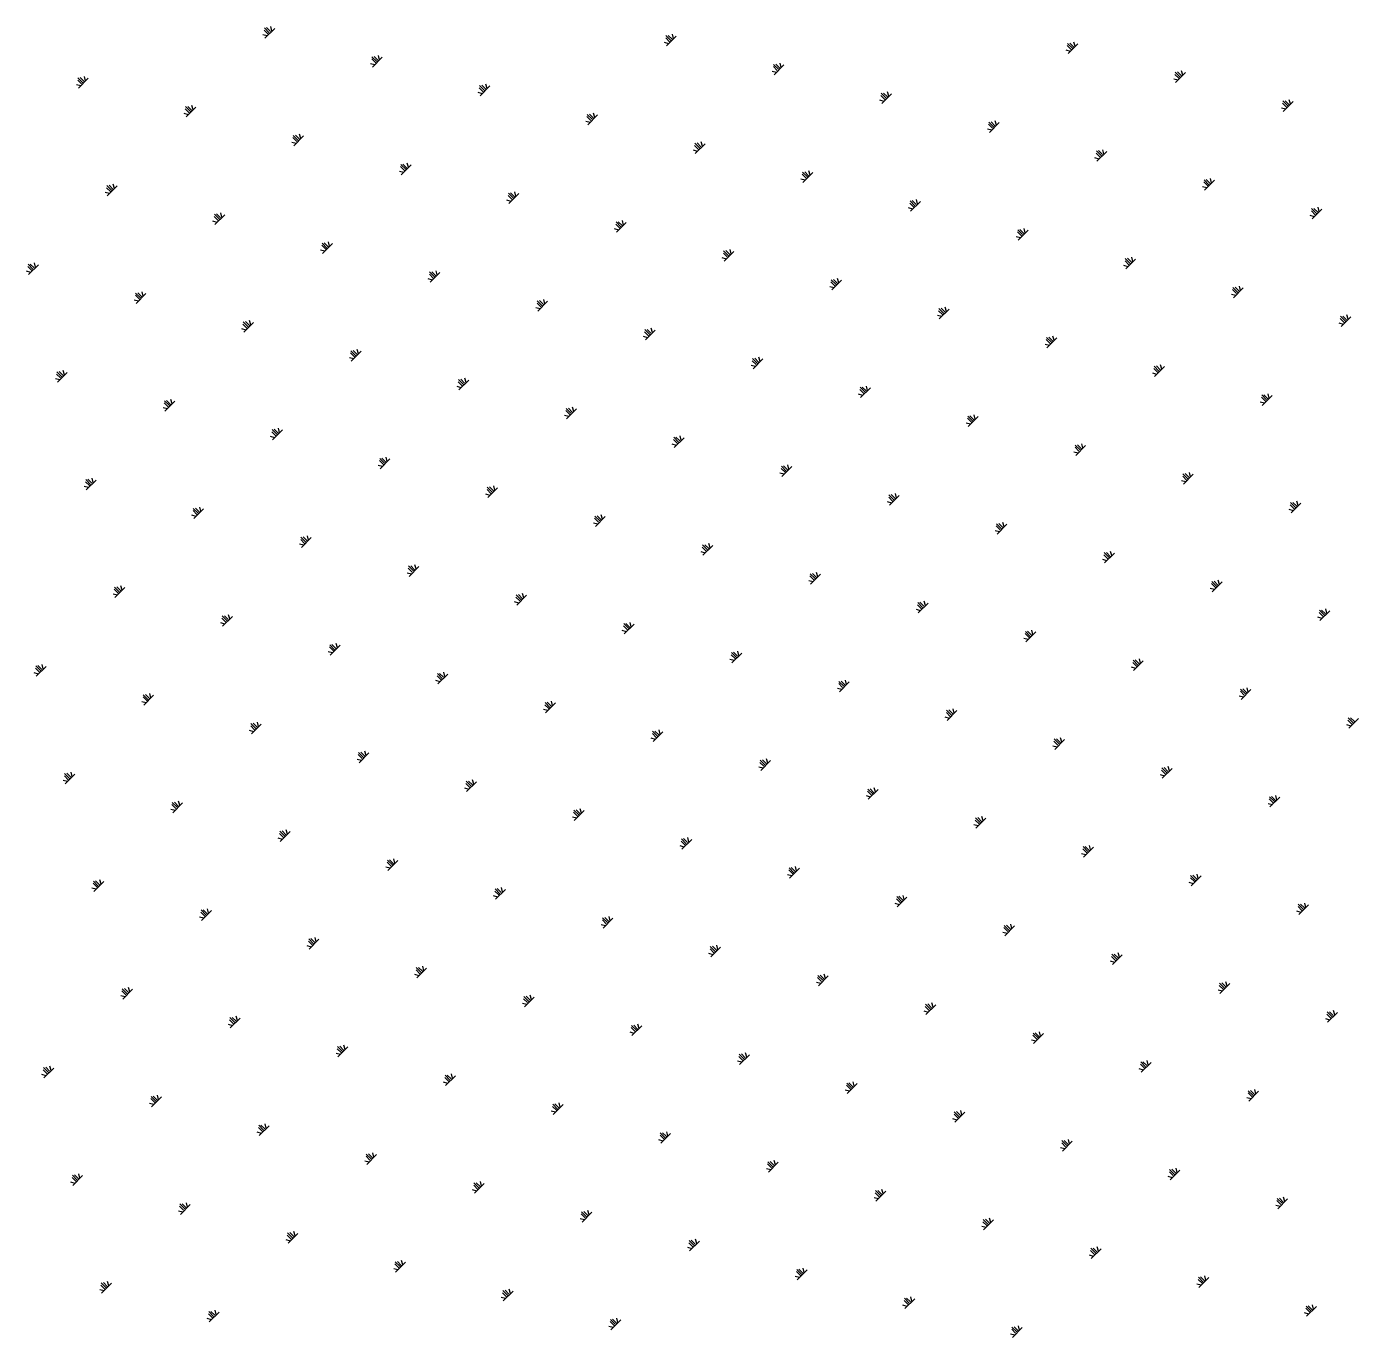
# Model space of a CAD drawing. Header units: millimetres. Extents: x -54.3 to 12.1, y 152.8 to 185.4.
# Drawn here: x -38.76 to -37.246, y 173.047 to 174.541 of the extents above; entities that cross this region are included whole.
import ezdxf

# ---------------------------------------------------------------- set-up
doc = ezdxf.new("R2010")
doc.units = ezdxf.units.MM
doc.header["$LTSCALE"] = 2
doc.layers.add('ALFOMBRA', color=101, linetype='Continuous')

msp = doc.modelspace()

# ---------------------------------------------------------------- linework, layer by layer
at = {"layer": 'ALFOMBRA'}
for p, q in [((-38.4856, 174.53), (-38.4905, 174.5313)), ((-38.4846, 174.5322), (-38.4891, 174.5367)), ((-38.4832, 174.5336), (-38.4888, 174.5393)), ((-38.4883, 174.5275), (-38.477, 174.5387)), ((-38.4818, 174.535), (-38.4863, 174.5395)), ((-38.4802, 174.5358), (-38.4815, 174.5407)), ((-38.0268, 174.5234), (-38.0313, 174.5279)), ((-38.0254, 174.5248), (-38.031, 174.5305)), ((-38.0304, 174.5187), (-38.0192, 174.5299)), ((-38.024, 174.5262), (-38.0285, 174.5307)), ((-38.0224, 174.527), (-38.0237, 174.5319)), ((-38.0278, 174.5211), (-38.0327, 174.5225)), ((-37.5699, 174.5123), (-37.5748, 174.5137)), ((-37.569, 174.5146), (-37.5735, 174.5191)), ((-37.5676, 174.516), (-37.5732, 174.5216)), ((-37.5726, 174.5099), (-37.5614, 174.5211)), ((-37.5662, 174.5174), (-37.5707, 174.5219)), ((-37.5645, 174.5182), (-37.5659, 174.5231)), ((-38.3629, 174.4971), (-38.3678, 174.4984)), ((-38.3619, 174.4994), (-38.3664, 174.5039)), ((-38.3605, 174.5008), (-38.3662, 174.5064)), ((-38.3656, 174.4946), (-38.3544, 174.5058)), ((-38.3591, 174.5022), (-38.3636, 174.5067)), ((-38.3575, 174.503), (-38.3588, 174.5079)), ((-37.9027, 174.492), (-37.9083, 174.4976)), ((-37.9013, 174.4934), (-37.9058, 174.4979)), ((-37.8997, 174.4942), (-37.901, 174.4991)), ((-38.6957, 174.4767), (-38.7013, 174.4823)), ((-38.6943, 174.4781), (-38.6988, 174.4826)), ((-38.6927, 174.4789), (-38.694, 174.4838)), ((-37.9051, 174.4883), (-37.91, 174.4896)), ((-37.9041, 174.4906), (-37.9086, 174.4951)), ((-37.9078, 174.4858), (-37.8965, 174.497)), ((-37.4463, 174.4818), (-37.4508, 174.4862)), ((-37.4449, 174.4832), (-37.4505, 174.4888)), ((-37.45, 174.477), (-37.4387, 174.4882)), ((-37.4435, 174.4846), (-37.448, 174.4891)), ((-37.4419, 174.4853), (-37.4432, 174.4903)), ((-38.698, 174.473), (-38.703, 174.4743)), ((-38.6971, 174.4753), (-38.7016, 174.4798)), ((-38.7007, 174.4705), (-38.6895, 174.4818)), ((-38.2393, 174.4665), (-38.2438, 174.471)), ((-38.2379, 174.4679), (-38.2435, 174.4735)), ((-38.2429, 174.4617), (-38.2317, 174.473)), ((-38.2365, 174.4693), (-38.241, 174.4738)), ((-38.2348, 174.4701), (-38.2362, 174.475)), ((-37.4473, 174.4795), (-37.4522, 174.4808)), ((-38.2402, 174.4642), (-38.2451, 174.4655)), ((-37.7824, 174.4554), (-37.7873, 174.4567)), ((-37.7815, 174.4577), (-37.7859, 174.4622)), ((-37.78, 174.4591), (-37.7857, 174.4647)), ((-37.7851, 174.4529), (-37.7739, 174.4642)), ((-37.7786, 174.4605), (-37.7831, 174.465)), ((-37.777, 174.4613), (-37.7783, 174.4662)), ((-37.3236, 174.4489), (-37.3281, 174.4534)), ((-37.3222, 174.4503), (-37.3278, 174.4559)), ((-37.3273, 174.4441), (-37.3161, 174.4553)), ((-37.3208, 174.4517), (-37.3253, 174.4562)), ((-37.3192, 174.4525), (-37.3205, 174.4574)), ((-38.5754, 174.4402), (-38.5803, 174.4415)), ((-38.5744, 174.4424), (-38.5789, 174.4469)), ((-38.573, 174.4438), (-38.5786, 174.4495)), ((-38.5781, 174.4377), (-38.5668, 174.4489)), ((-38.5716, 174.4452), (-38.5761, 174.4497)), ((-38.57, 174.446), (-38.5713, 174.4509)), ((-38.1166, 174.4336), (-38.1211, 174.4381)), ((-38.1152, 174.435), (-38.1208, 174.4406)), ((-38.1202, 174.4289), (-38.109, 174.4401)), ((-38.1138, 174.4364), (-38.1183, 174.4409)), ((-38.1122, 174.4372), (-38.1135, 174.4421)), ((-37.3246, 174.4466), (-37.3295, 174.4479)), ((-38.1176, 174.4313), (-38.1225, 174.4327)), ((-37.6597, 174.4225), (-37.6646, 174.4239)), ((-37.6588, 174.4248), (-37.6633, 174.4293)), ((-37.6574, 174.4262), (-37.663, 174.4318)), ((-37.6624, 174.4201), (-37.6512, 174.4313)), ((-37.656, 174.4276), (-37.6605, 174.4321)), ((-37.6543, 174.4284), (-37.6557, 174.4333)), ((-38.4527, 174.4073), (-38.4576, 174.4086)), ((-38.4517, 174.4096), (-38.4562, 174.4141)), ((-38.4503, 174.411), (-38.456, 174.4166)), ((-38.4554, 174.4048), (-38.4442, 174.416)), ((-38.4489, 174.4124), (-38.4534, 174.4169)), ((-38.4473, 174.4132), (-38.4486, 174.4181)), ((-37.9925, 174.4022), (-37.9981, 174.4078)), ((-37.9976, 174.396), (-37.9864, 174.4072)), ((-37.9911, 174.4036), (-37.9956, 174.4081)), ((-37.9895, 174.4043), (-37.9908, 174.4093)), ((-37.9949, 174.3985), (-37.9998, 174.3998)), ((-37.9939, 174.4008), (-37.9984, 174.4053)), ((-37.5361, 174.392), (-37.5406, 174.3964)), ((-37.5347, 174.3934), (-37.5403, 174.399)), ((-37.5398, 174.3872), (-37.5285, 174.3984)), ((-37.5333, 174.3948), (-37.5378, 174.3993)), ((-37.5317, 174.3955), (-37.533, 174.4004)), ((-38.3291, 174.3767), (-38.3336, 174.3812)), ((-38.3277, 174.3781), (-38.3333, 174.3837)), ((-38.3327, 174.3719), (-38.3215, 174.3832)), ((-38.3263, 174.3795), (-38.3308, 174.384)), ((-38.3246, 174.3803), (-38.326, 174.3852)), ((-37.8668, 174.3715), (-37.8681, 174.3764)), ((-37.5371, 174.3897), (-37.542, 174.391)), ((-38.6598, 174.3562), (-38.6611, 174.3611)), ((-38.33, 174.3744), (-38.3349, 174.3757)), ((-37.8722, 174.3656), (-37.8771, 174.3669)), ((-37.8713, 174.3679), (-37.8757, 174.3724)), ((-37.8698, 174.3693), (-37.8755, 174.3749)), ((-37.8749, 174.3631), (-37.8637, 174.3744)), ((-37.8684, 174.3707), (-37.8729, 174.3752)), ((-37.4134, 174.3591), (-37.4179, 174.3636)), ((-37.412, 174.3605), (-37.4176, 174.3661)), ((-37.4171, 174.3543), (-37.4059, 174.3655)), ((-37.4106, 174.3619), (-37.4151, 174.3664)), ((-37.409, 174.3627), (-37.4103, 174.3676)), ((-38.6652, 174.3504), (-38.6701, 174.3517)), ((-38.6642, 174.3526), (-38.6687, 174.3571)), ((-38.6628, 174.354), (-38.6684, 174.3597)), ((-38.6679, 174.3479), (-38.6566, 174.3591)), ((-38.6614, 174.3554), (-38.6659, 174.3599)), ((-38.2064, 174.3438), (-38.2109, 174.3483)), ((-38.205, 174.3452), (-38.2106, 174.3508)), ((-38.2101, 174.3391), (-38.1988, 174.3503)), ((-38.2036, 174.3466), (-38.2081, 174.3511)), ((-38.202, 174.3474), (-38.2033, 174.3523)), ((-37.4144, 174.3568), (-37.4193, 174.3581)), ((-38.2074, 174.3415), (-38.2123, 174.3429)), ((-37.7495, 174.3327), (-37.7544, 174.3341)), ((-37.7486, 174.335), (-37.7531, 174.3395)), ((-37.7472, 174.3364), (-37.7528, 174.342)), ((-37.7522, 174.3303), (-37.741, 174.3415)), ((-37.7458, 174.3378), (-37.7503, 174.3423)), ((-37.7442, 174.3386), (-37.7455, 174.3435)), ((-37.2908, 174.3262), (-37.2953, 174.3307)), ((-37.2894, 174.3276), (-37.295, 174.3332)), ((-37.2944, 174.3214), (-37.2832, 174.3327)), ((-37.288, 174.329), (-37.2924, 174.3335)), ((-37.2863, 174.3298), (-37.2876, 174.3347)), ((-38.5425, 174.3175), (-38.5474, 174.3188)), ((-38.5415, 174.3198), (-38.546, 174.3243)), ((-38.5401, 174.3212), (-38.5458, 174.3268)), ((-38.5452, 174.315), (-38.534, 174.3262)), ((-38.5387, 174.3226), (-38.5432, 174.3271)), ((-38.5371, 174.3234), (-38.5384, 174.3283)), ((-38.0837, 174.311), (-38.0882, 174.3155)), ((-38.0823, 174.3124), (-38.0879, 174.318)), ((-38.0874, 174.3062), (-38.0762, 174.3174)), ((-38.0809, 174.3138), (-38.0854, 174.3183)), ((-38.0793, 174.3145), (-38.0806, 174.3195)), ((-37.2917, 174.3239), (-37.2966, 174.3252)), ((-38.0847, 174.3087), (-38.0896, 174.31)), ((-37.6269, 174.2999), (-37.6318, 174.3012)), ((-37.6259, 174.3022), (-37.6304, 174.3066)), ((-37.6245, 174.3036), (-37.6301, 174.3092)), ((-37.6296, 174.2974), (-37.6183, 174.3086)), ((-37.6231, 174.305), (-37.6276, 174.3095)), ((-37.6215, 174.3057), (-37.6228, 174.3106)), ((-38.4198, 174.2846), (-38.4247, 174.2859)), ((-38.4189, 174.2869), (-38.4234, 174.2914)), ((-38.4175, 174.2883), (-38.4231, 174.2939)), ((-38.4225, 174.2821), (-38.4113, 174.2934)), ((-38.4161, 174.2897), (-38.4206, 174.2942)), ((-38.4144, 174.2905), (-38.4158, 174.2954)), ((-37.9582, 174.2809), (-37.9627, 174.2854)), ((-37.9566, 174.2817), (-37.9579, 174.2866)), ((-38.7512, 174.2656), (-38.7557, 174.2701)), ((-38.7496, 174.2664), (-38.7509, 174.2713)), ((-37.962, 174.2758), (-37.9669, 174.2771)), ((-37.9611, 174.2781), (-37.9655, 174.2826)), ((-37.9597, 174.2795), (-37.9653, 174.2851)), ((-37.9647, 174.2733), (-37.9535, 174.2845)), ((-37.5032, 174.2693), (-37.5077, 174.2738)), ((-37.5018, 174.2707), (-37.5074, 174.2763)), ((-37.5069, 174.2645), (-37.4957, 174.2757)), ((-37.5004, 174.2721), (-37.5049, 174.2766)), ((-37.4988, 174.2729), (-37.5001, 174.2778)), ((-38.755, 174.2606), (-38.7599, 174.2619)), ((-38.754, 174.2628), (-38.7585, 174.2673)), ((-38.7526, 174.2642), (-38.7582, 174.2698)), ((-38.7577, 174.2581), (-38.7464, 174.2693)), ((-38.2962, 174.254), (-38.3007, 174.2585)), ((-38.2948, 174.2554), (-38.3004, 174.261)), ((-38.2999, 174.2493), (-38.2886, 174.2605)), ((-38.2934, 174.2568), (-38.2979, 174.2613)), ((-38.2918, 174.2576), (-38.2931, 174.2625)), ((-37.5042, 174.267), (-37.5091, 174.2683)), ((-38.2972, 174.2517), (-38.3021, 174.2531)), ((-37.8393, 174.2429), (-37.8442, 174.2442)), ((-37.8384, 174.2452), (-37.8429, 174.2497)), ((-37.837, 174.2466), (-37.8426, 174.2522)), ((-37.842, 174.2405), (-37.8308, 174.2517)), ((-37.8356, 174.248), (-37.8401, 174.2525)), ((-37.834, 174.2488), (-37.8353, 174.2537)), ((-37.3806, 174.2364), (-37.3851, 174.2409)), ((-37.3792, 174.2378), (-37.3848, 174.2434)), ((-37.3842, 174.2316), (-37.373, 174.2429)), ((-37.3778, 174.2392), (-37.3822, 174.2437)), ((-37.3761, 174.24), (-37.3774, 174.2449)), ((-38.6323, 174.2277), (-38.6372, 174.229)), ((-38.6313, 174.23), (-38.6358, 174.2345)), ((-38.6299, 174.2314), (-38.6356, 174.237)), ((-38.635, 174.2252), (-38.6238, 174.2364)), ((-38.6285, 174.2328), (-38.633, 174.2373)), ((-38.6269, 174.2336), (-38.6282, 174.2385)), ((-38.1735, 174.2212), (-38.178, 174.2256)), ((-38.1721, 174.2226), (-38.1777, 174.2282)), ((-38.1772, 174.2164), (-38.166, 174.2276)), ((-38.1707, 174.224), (-38.1752, 174.2285)), ((-38.1691, 174.2247), (-38.1704, 174.2297)), ((-37.3815, 174.2341), (-37.3864, 174.2354)), ((-38.1745, 174.2189), (-38.1794, 174.2202)), ((-37.7167, 174.2101), (-37.7216, 174.2114)), ((-37.7157, 174.2124), (-37.7202, 174.2168)), ((-37.7143, 174.2138), (-37.7199, 174.2194)), ((-37.7194, 174.2076), (-37.7081, 174.2188)), ((-37.7129, 174.2152), (-37.7174, 174.2196)), ((-37.7113, 174.2159), (-37.7126, 174.2208)), ((-37.2565, 174.2049), (-37.2621, 174.2106)), ((-37.2615, 174.1988), (-37.2503, 174.21)), ((-37.2551, 174.2064), (-37.2596, 174.2108)), ((-37.2535, 174.2071), (-37.2548, 174.212)), ((-38.5096, 174.1948), (-38.5145, 174.1961)), ((-38.5087, 174.1971), (-38.5132, 174.2016)), ((-38.5073, 174.1985), (-38.5129, 174.2041)), ((-38.5123, 174.1923), (-38.5011, 174.2036)), ((-38.5059, 174.1999), (-38.5104, 174.2044)), ((-38.5042, 174.2007), (-38.5056, 174.2056)), ((-38.0495, 174.1897), (-38.0551, 174.1953)), ((-38.0545, 174.1835), (-38.0433, 174.1947)), ((-38.0481, 174.1911), (-38.0525, 174.1956)), ((-38.0464, 174.1919), (-38.0477, 174.1968)), ((-37.2588, 174.2013), (-37.2638, 174.2026)), ((-37.2579, 174.2035), (-37.2624, 174.208)), ((-38.0518, 174.186), (-38.0567, 174.1873)), ((-38.0509, 174.1883), (-38.0553, 174.1928)), ((-37.593, 174.1795), (-37.5975, 174.184)), ((-37.5916, 174.1809), (-37.5972, 174.1865)), ((-37.5967, 174.1747), (-37.5855, 174.1859)), ((-37.5902, 174.1823), (-37.5947, 174.1868)), ((-37.5886, 174.1831), (-37.5899, 174.188)), ((-38.386, 174.1642), (-38.3905, 174.1687)), ((-38.3846, 174.1656), (-38.3902, 174.1712)), ((-38.3897, 174.1595), (-38.3784, 174.1707)), ((-38.3832, 174.167), (-38.3877, 174.1715)), ((-38.3816, 174.1678), (-38.3829, 174.1727)), ((-37.594, 174.1772), (-37.5989, 174.1785)), ((-38.387, 174.1619), (-38.3919, 174.1633)), ((-37.9291, 174.1531), (-37.934, 174.1544)), ((-37.9282, 174.1554), (-37.9327, 174.1599)), ((-37.9268, 174.1568), (-37.9324, 174.1624)), ((-37.9318, 174.1507), (-37.9206, 174.1619)), ((-37.9254, 174.1582), (-37.9299, 174.1627)), ((-37.9238, 174.159), (-37.9251, 174.1639)), ((-37.4704, 174.1466), (-37.4749, 174.1511)), ((-37.469, 174.148), (-37.4746, 174.1536)), ((-37.474, 174.1418), (-37.4628, 174.1531)), ((-37.4676, 174.1494), (-37.472, 174.1539)), ((-37.4659, 174.1502), (-37.4673, 174.1551)), ((-38.7221, 174.1379), (-38.727, 174.1392)), ((-38.7212, 174.1402), (-38.7256, 174.1447)), ((-38.7197, 174.1416), (-38.7254, 174.1472)), ((-38.7248, 174.1354), (-38.7136, 174.1466)), ((-38.7183, 174.143), (-38.7228, 174.1475)), ((-38.7167, 174.1437), (-38.718, 174.1487)), ((-38.2633, 174.1314), (-38.2678, 174.1358)), ((-38.2619, 174.1328), (-38.2675, 174.1384)), ((-38.267, 174.1266), (-38.2558, 174.1378)), ((-38.2605, 174.1342), (-38.265, 174.1387)), ((-38.2589, 174.1349), (-38.2602, 174.1398)), ((-37.4713, 174.1443), (-37.4762, 174.1456)), ((-38.2643, 174.1291), (-38.2692, 174.1304)), ((-37.8065, 174.1203), (-37.8114, 174.1216)), ((-37.8055, 174.1225), (-37.81, 174.127)), ((-37.8041, 174.124), (-37.8097, 174.1296)), ((-37.8092, 174.1178), (-37.7979, 174.129)), ((-37.8027, 174.1254), (-37.8072, 174.1298)), ((-37.8011, 174.1261), (-37.8024, 174.131)), ((-37.3463, 174.1151), (-37.3519, 174.1208)), ((-37.3513, 174.109), (-37.3401, 174.1202)), ((-37.3449, 174.1165), (-37.3494, 174.121)), ((-37.3433, 174.1173), (-37.3446, 174.1222)), ((-38.5994, 174.105), (-38.6043, 174.1063)), ((-38.5985, 174.1073), (-38.603, 174.1118)), ((-38.5971, 174.1087), (-38.6027, 174.1143)), ((-38.6021, 174.1025), (-38.5909, 174.1138)), ((-38.5957, 174.1101), (-38.6002, 174.1146)), ((-38.594, 174.1109), (-38.5954, 174.1158)), ((-38.1393, 174.0999), (-38.1449, 174.1055)), ((-38.1443, 174.0937), (-38.1331, 174.1049)), ((-38.1379, 174.1013), (-38.1423, 174.1058)), ((-38.1362, 174.1021), (-38.1375, 174.107)), ((-37.3486, 174.1115), (-37.3536, 174.1128)), ((-37.3477, 174.1137), (-37.3522, 174.1182)), ((-38.1416, 174.0962), (-38.1465, 174.0975)), ((-38.1407, 174.0985), (-38.1451, 174.103)), ((-37.6838, 174.0874), (-37.6887, 174.0887)), ((-37.6828, 174.0897), (-37.6873, 174.0942)), ((-37.6814, 174.0911), (-37.687, 174.0967)), ((-37.6865, 174.0849), (-37.6753, 174.0961)), ((-37.68, 174.0925), (-37.6845, 174.097)), ((-37.6784, 174.0933), (-37.6797, 174.0982)), ((-38.4768, 174.0721), (-38.4817, 174.0735)), ((-38.4758, 174.0744), (-38.4803, 174.0789)), ((-38.4744, 174.0758), (-38.48, 174.0814)), ((-38.4795, 174.0697), (-38.4682, 174.0809)), ((-38.473, 174.0772), (-38.4775, 174.0817)), ((-38.4714, 174.078), (-38.4727, 174.0829)), ((-38.0136, 174.0692), (-38.0149, 174.0741)), ((-38.0189, 174.0633), (-38.0239, 174.0646)), ((-38.018, 174.0656), (-38.0225, 174.0701)), ((-38.0166, 174.067), (-38.0222, 174.0726)), ((-38.0216, 174.0608), (-38.0104, 174.0721)), ((-38.0152, 174.0684), (-38.0197, 174.0729)), ((-37.5602, 174.0568), (-37.5647, 174.0613)), ((-37.5588, 174.0582), (-37.5644, 174.0638)), ((-37.5638, 174.052), (-37.5526, 174.0633)), ((-37.5574, 174.0596), (-37.5619, 174.0641)), ((-37.5557, 174.0604), (-37.5571, 174.0653)), ((-38.3531, 174.0416), (-38.3576, 174.046)), ((-38.3517, 174.043), (-38.3573, 174.0486)), ((-38.3568, 174.0368), (-38.3456, 174.048)), ((-38.3503, 174.0444), (-38.3548, 174.0488)), ((-38.3487, 174.0451), (-38.35, 174.05)), ((-37.5611, 174.0545), (-37.566, 174.0558)), ((-38.3541, 174.0393), (-38.359, 174.0406)), ((-37.8963, 174.0305), (-37.9012, 174.0318)), ((-37.8953, 174.0327), (-37.8998, 174.0372)), ((-37.8939, 174.0341), (-37.8995, 174.0398)), ((-37.899, 174.028), (-37.8877, 174.0392)), ((-37.8925, 174.0356), (-37.897, 174.04)), ((-37.8909, 174.0363), (-37.8922, 174.0412)), ((-37.4375, 174.0239), (-37.442, 174.0284)), ((-37.4361, 174.0253), (-37.4417, 174.031)), ((-37.4411, 174.0192), (-37.4299, 174.0304)), ((-37.4347, 174.0267), (-37.4392, 174.0312)), ((-37.4331, 174.0275), (-37.4344, 174.0324)), ((-38.6892, 174.0152), (-38.6941, 174.0165)), ((-38.6883, 174.0175), (-38.6928, 174.022)), ((-38.6869, 174.0189), (-38.6925, 174.0245)), ((-38.6919, 174.0127), (-38.6807, 174.0239)), ((-38.6855, 174.0203), (-38.69, 174.0248)), ((-38.6839, 174.0211), (-38.6852, 174.026)), ((-38.2305, 174.0087), (-38.235, 174.0132)), ((-38.2291, 174.0101), (-38.2347, 174.0157)), ((-38.2341, 174.0039), (-38.2229, 174.0151)), ((-38.2277, 174.0115), (-38.2321, 174.016)), ((-38.226, 174.0123), (-38.2273, 174.0172)), ((-37.4385, 174.0217), (-37.4434, 174.023)), ((-38.2314, 174.0064), (-38.2363, 174.0077)), ((-37.7736, 173.9976), (-37.7785, 173.9989)), ((-37.7726, 173.9999), (-37.7771, 174.0044)), ((-37.7712, 174.0013), (-37.7769, 174.0069)), ((-37.7763, 173.9951), (-37.7651, 174.0063)), ((-37.7698, 174.0027), (-37.7743, 174.0072)), ((-37.7682, 174.0035), (-37.7695, 174.0084)), ((-37.3134, 173.9925), (-37.319, 173.9981)), ((-37.3185, 173.9863), (-37.3072, 173.9975)), ((-37.312, 173.9939), (-37.3165, 173.9984)), ((-37.3104, 173.9947), (-37.3117, 173.9996)), ((-38.5666, 173.9823), (-38.5715, 173.9837)), ((-38.5656, 173.9846), (-38.5701, 173.9891)), ((-38.5642, 173.986), (-38.5698, 173.9916)), ((-38.5693, 173.9799), (-38.558, 173.9911)), ((-38.5628, 173.9874), (-38.5673, 173.9919)), ((-38.5612, 173.9882), (-38.5625, 173.9931)), ((-38.1064, 173.9772), (-38.112, 173.9828)), ((-38.105, 173.9786), (-38.1095, 173.9831)), ((-38.1034, 173.9794), (-38.1047, 173.9843)), ((-37.3158, 173.9888), (-37.3207, 173.9901)), ((-37.3148, 173.9911), (-37.3193, 173.9956)), ((-38.1087, 173.9735), (-38.1137, 173.9748)), ((-38.1078, 173.9758), (-38.1123, 173.9803)), ((-38.1114, 173.971), (-38.1002, 173.9823)), ((-37.65, 173.967), (-37.6545, 173.9715)), ((-37.6486, 173.9684), (-37.6542, 173.974)), ((-37.6536, 173.9622), (-37.6424, 173.9735)), ((-37.6472, 173.9698), (-37.6517, 173.9743)), ((-37.6455, 173.9706), (-37.6469, 173.9755)), ((-38.4429, 173.9517), (-38.4474, 173.9562)), ((-38.4415, 173.9532), (-38.4471, 173.9588)), ((-38.4466, 173.947), (-38.4354, 173.9582)), ((-38.4401, 173.9546), (-38.4446, 173.959)), ((-38.4385, 173.9553), (-38.4398, 173.9602)), ((-37.6509, 173.9647), (-37.6558, 173.966)), ((-38.4439, 173.9495), (-38.4488, 173.9508)), ((-37.9861, 173.9407), (-37.991, 173.942)), ((-37.9851, 173.9429), (-37.9896, 173.9474)), ((-37.9837, 173.9443), (-37.9893, 173.95)), ((-37.9888, 173.9382), (-37.9775, 173.9494)), ((-37.9823, 173.9457), (-37.9868, 173.9502)), ((-37.9807, 173.9465), (-37.982, 173.9514)), ((-37.5273, 173.9341), (-37.5318, 173.9386)), ((-37.5259, 173.9355), (-37.5315, 173.9412)), ((-37.531, 173.9294), (-37.5197, 173.9406)), ((-37.5245, 173.9369), (-37.529, 173.9414)), ((-37.5229, 173.9377), (-37.5242, 173.9426)), ((-38.3203, 173.9189), (-38.3248, 173.9234)), ((-38.3189, 173.9203), (-38.3245, 173.9259)), ((-38.3239, 173.9141), (-38.3127, 173.9253)), ((-38.3175, 173.9217), (-38.3219, 173.9262)), ((-38.3158, 173.9225), (-38.3172, 173.9274)), ((-37.5283, 173.9318), (-37.5332, 173.9332)), ((-38.3212, 173.9166), (-38.3261, 173.9179)), ((-37.8634, 173.9078), (-37.8683, 173.9091)), ((-37.8624, 173.9101), (-37.8669, 173.9146)), ((-37.861, 173.9115), (-37.8667, 173.9171)), ((-37.8661, 173.9053), (-37.8549, 173.9165)), ((-37.8596, 173.9129), (-37.8641, 173.9174)), ((-37.858, 173.9137), (-37.8593, 173.9186)), ((-37.4032, 173.9027), (-37.4088, 173.9083)), ((-37.4083, 173.8965), (-37.3971, 173.9077)), ((-37.4018, 173.9041), (-37.4063, 173.9086)), ((-37.4002, 173.9049), (-37.4015, 173.9098)), ((-38.6564, 173.8925), (-38.6613, 173.8938)), ((-38.6554, 173.8948), (-38.6599, 173.8993)), ((-38.654, 173.8962), (-38.6596, 173.9018)), ((-38.6591, 173.8901), (-38.6478, 173.9013)), ((-38.6526, 173.8976), (-38.6571, 173.9021)), ((-38.651, 173.8984), (-38.6523, 173.9033)), ((-38.1962, 173.8874), (-38.2018, 173.893)), ((-38.2012, 173.8812), (-38.19, 173.8925)), ((-38.1948, 173.8888), (-38.1993, 173.8933)), ((-38.1932, 173.8896), (-38.1945, 173.8945)), ((-37.4056, 173.899), (-37.4105, 173.9003)), ((-37.4046, 173.9013), (-37.4091, 173.9058)), ((-38.1986, 173.8837), (-38.2035, 173.885)), ((-38.1976, 173.886), (-38.2021, 173.8905)), ((-37.7398, 173.8772), (-37.7443, 173.8817)), ((-37.7384, 173.8786), (-37.744, 173.8842)), ((-37.7434, 173.8724), (-37.7322, 173.8837)), ((-37.737, 173.88), (-37.7415, 173.8845)), ((-37.7353, 173.8808), (-37.7367, 173.8857)), ((-37.2775, 173.872), (-37.2788, 173.8769)), ((-38.5327, 173.8619), (-38.5372, 173.8664)), ((-38.5313, 173.8633), (-38.5369, 173.869)), ((-38.5364, 173.8572), (-38.5252, 173.8684)), ((-38.5299, 173.8648), (-38.5344, 173.8692)), ((-38.5283, 173.8655), (-38.5296, 173.8704)), ((-38.0705, 173.8567), (-38.0718, 173.8616)), ((-37.7407, 173.8749), (-37.7456, 173.8762)), ((-37.2829, 173.8661), (-37.2878, 173.8674)), ((-37.282, 173.8684), (-37.2864, 173.8729)), ((-37.2805, 173.8698), (-37.2862, 173.8754)), ((-37.2856, 173.8636), (-37.2744, 173.8749)), ((-37.2791, 173.8712), (-37.2836, 173.8757)), ((-38.5337, 173.8597), (-38.5386, 173.861)), ((-38.0759, 173.8509), (-38.0808, 173.8522)), ((-38.0749, 173.8531), (-38.0794, 173.8576)), ((-38.0735, 173.8545), (-38.0791, 173.8602)), ((-38.0786, 173.8484), (-38.0673, 173.8596)), ((-38.0721, 173.8559), (-38.0766, 173.8604)), ((-37.6171, 173.8443), (-37.6216, 173.8488)), ((-37.6157, 173.8457), (-37.6213, 173.8513)), ((-37.6208, 173.8396), (-37.6095, 173.8508)), ((-37.6143, 173.8471), (-37.6188, 173.8516)), ((-37.6127, 173.8479), (-37.614, 173.8528)), ((-38.4101, 173.8291), (-38.4146, 173.8336)), ((-38.4087, 173.8305), (-38.4143, 173.8361)), ((-38.4137, 173.8243), (-38.4025, 173.8355)), ((-38.4073, 173.8319), (-38.4118, 173.8364)), ((-38.4056, 173.8327), (-38.407, 173.8376)), ((-37.6181, 173.842), (-37.623, 173.8434)), ((-38.411, 173.8268), (-38.4159, 173.8281)), ((-37.9532, 173.818), (-37.9581, 173.8193)), ((-37.9522, 173.8203), (-37.9567, 173.8248)), ((-37.9508, 173.8217), (-37.9565, 173.8273)), ((-37.9559, 173.8155), (-37.9447, 173.8267)), ((-37.9494, 173.8231), (-37.9539, 173.8276)), ((-37.9478, 173.8239), (-37.9491, 173.8288)), ((-37.4944, 173.8115), (-37.4989, 173.816)), ((-37.493, 173.8129), (-37.4986, 173.8185)), ((-37.4981, 173.8067), (-37.4869, 173.8179)), ((-37.4916, 173.8143), (-37.4961, 173.8188)), ((-37.49, 173.815), (-37.4913, 173.82)), ((-38.7462, 173.8027), (-38.7511, 173.804)), ((-38.7452, 173.805), (-38.7497, 173.8095)), ((-38.7438, 173.8064), (-38.7494, 173.812)), ((-38.7489, 173.8002), (-38.7376, 173.8115)), ((-38.7424, 173.8078), (-38.7469, 173.8123)), ((-38.7408, 173.8086), (-38.7421, 173.8135)), ((-38.286, 173.7976), (-38.2916, 173.8032)), ((-38.291, 173.7914), (-38.2798, 173.8027)), ((-38.2846, 173.799), (-38.2891, 173.8035)), ((-38.283, 173.7998), (-38.2843, 173.8047)), ((-37.4954, 173.8092), (-37.5003, 173.8105)), ((-38.2884, 173.7939), (-38.2933, 173.7952)), ((-38.2874, 173.7962), (-38.2919, 173.8007)), ((-37.8305, 173.7851), (-37.8354, 173.7864)), ((-37.8296, 173.7874), (-37.8341, 173.7919)), ((-37.8282, 173.7888), (-37.8338, 173.7944)), ((-37.8332, 173.7826), (-37.822, 173.7939)), ((-37.8268, 173.7902), (-37.8313, 173.7947)), ((-37.8251, 173.791), (-37.8265, 173.7959)), ((-37.3704, 173.78), (-37.376, 173.7856)), ((-37.3689, 173.7814), (-37.3734, 173.7859)), ((-37.3673, 173.7822), (-37.3686, 173.7871)), ((-38.6235, 173.7699), (-38.6284, 173.7712)), ((-38.6225, 173.7721), (-38.627, 173.7766)), ((-38.6211, 173.7735), (-38.6268, 173.7792)), ((-38.6262, 173.7674), (-38.615, 173.7786)), ((-38.6197, 173.7749), (-38.6242, 173.7794)), ((-38.6181, 173.7757), (-38.6194, 173.7806)), ((-38.1619, 173.7661), (-38.1664, 173.7706)), ((-38.1603, 173.7669), (-38.1616, 173.7718)), ((-37.3727, 173.7763), (-37.3776, 173.7776)), ((-37.3718, 173.7786), (-37.3762, 173.7831)), ((-37.3754, 173.7738), (-37.3642, 173.7851)), ((-38.1657, 173.7611), (-38.1706, 173.7624)), ((-38.1647, 173.7633), (-38.1692, 173.7678)), ((-38.1633, 173.7647), (-38.1689, 173.7704)), ((-38.1684, 173.7586), (-38.1571, 173.7698)), ((-37.7069, 173.7545), (-37.7114, 173.759)), ((-37.7055, 173.7559), (-37.7111, 173.7615)), ((-37.7106, 173.7498), (-37.6993, 173.761)), ((-37.7041, 173.7573), (-37.7086, 173.7618)), ((-37.7025, 173.7581), (-37.7038, 173.763)), ((-38.4999, 173.7393), (-38.5044, 173.7438)), ((-38.4985, 173.7407), (-38.5041, 173.7463)), ((-38.5035, 173.7345), (-38.4923, 173.7457)), ((-38.4971, 173.7421), (-38.5016, 173.7466)), ((-38.4954, 173.7429), (-38.4968, 173.7478)), ((-37.7079, 173.7522), (-37.7128, 173.7536)), ((-37.25, 173.7434), (-37.2549, 173.7448)), ((-37.2491, 173.7457), (-37.2536, 173.7502)), ((-37.2477, 173.7471), (-37.2533, 173.7527)), ((-37.2527, 173.741), (-37.2415, 173.7522)), ((-37.2463, 173.7485), (-37.2508, 173.753)), ((-38.5008, 173.737), (-38.5057, 173.7383)), ((-38.043, 173.7282), (-38.0479, 173.7295)), ((-38.042, 173.7305), (-38.0465, 173.735)), ((-38.0406, 173.7319), (-38.0463, 173.7375)), ((-38.0457, 173.7257), (-38.0345, 173.7369)), ((-38.0392, 173.7333), (-38.0437, 173.7378)), ((-38.0376, 173.7341), (-38.0389, 173.739)), ((-37.5842, 173.7217), (-37.5887, 173.7261)), ((-37.5828, 173.7231), (-37.5884, 173.7287)), ((-37.5879, 173.7169), (-37.5767, 173.7281)), ((-37.5814, 173.7245), (-37.5859, 173.729)), ((-37.5798, 173.7252), (-37.5811, 173.7302)), ((-38.3772, 173.7064), (-38.3817, 173.7109)), ((-38.3758, 173.7078), (-38.3814, 173.7134)), ((-38.3809, 173.7016), (-38.3696, 173.7129)), ((-38.3744, 173.7092), (-38.3789, 173.7137)), ((-38.3728, 173.71), (-38.3741, 173.7149)), ((-37.5852, 173.7194), (-37.5901, 173.7207)), ((-38.3782, 173.7041), (-38.3831, 173.7054)), ((-37.9203, 173.6953), (-37.9252, 173.6966)), ((-37.9194, 173.6976), (-37.9239, 173.7021)), ((-37.918, 173.699), (-37.9236, 173.7046)), ((-37.923, 173.6928), (-37.9118, 173.7041)), ((-37.9166, 173.7004), (-37.9211, 173.7049)), ((-37.9149, 173.7012), (-37.9163, 173.7061)), ((-37.4602, 173.6902), (-37.4658, 173.6958)), ((-37.4652, 173.684), (-37.454, 173.6952)), ((-37.4588, 173.6916), (-37.4632, 173.6961)), ((-37.4571, 173.6924), (-37.4584, 173.6973)), ((-38.7133, 173.6801), (-38.7182, 173.6814)), ((-38.7123, 173.6823), (-38.7168, 173.6868)), ((-38.7109, 173.6837), (-38.7166, 173.6894)), ((-38.716, 173.6776), (-38.7048, 173.6888)), ((-38.7095, 173.6851), (-38.714, 173.6896)), ((-38.7079, 173.6859), (-38.7092, 173.6908)), ((-38.2531, 173.6749), (-38.2587, 173.6805)), ((-38.2582, 173.6688), (-38.247, 173.68)), ((-38.2517, 173.6763), (-38.2562, 173.6808)), ((-38.2501, 173.6771), (-38.2514, 173.682)), ((-37.4625, 173.6865), (-37.4674, 173.6878)), ((-37.4616, 173.6888), (-37.466, 173.6933)), ((-38.2555, 173.6713), (-38.2604, 173.6726)), ((-38.2545, 173.6735), (-38.259, 173.678)), ((-37.7967, 173.6647), (-37.8012, 173.6692)), ((-37.7953, 173.6661), (-37.8009, 173.6717)), ((-37.8004, 173.66), (-37.7891, 173.6712)), ((-37.7939, 173.6675), (-37.7984, 173.672)), ((-37.7923, 173.6683), (-37.7936, 173.6732)), ((-38.5897, 173.6495), (-38.5942, 173.654)), ((-38.5883, 173.6509), (-38.5939, 173.6565)), ((-38.5933, 173.6447), (-38.5821, 173.6559)), ((-38.5869, 173.6523), (-38.5914, 173.6568)), ((-38.5852, 173.6531), (-38.5866, 173.658)), ((-37.7977, 173.6624), (-37.8026, 173.6638)), ((-37.3398, 173.6536), (-37.3447, 173.6549)), ((-37.3389, 173.6559), (-37.3434, 173.6604)), ((-37.3375, 173.6573), (-37.3431, 173.6629)), ((-37.3425, 173.6512), (-37.3313, 173.6624)), ((-37.3361, 173.6587), (-37.3406, 173.6632)), ((-37.3345, 173.6595), (-37.3358, 173.6644)), ((-38.5906, 173.6472), (-38.5955, 173.6485)), ((-38.1328, 173.6384), (-38.1377, 173.6397)), ((-38.1319, 173.6407), (-38.1363, 173.6452)), ((-38.1304, 173.6421), (-38.1361, 173.6477)), ((-38.1355, 173.6359), (-38.1243, 173.6471)), ((-38.129, 173.6435), (-38.1335, 173.648)), ((-38.1274, 173.6443), (-38.1287, 173.6492)), ((-37.674, 173.6319), (-37.6785, 173.6363)), ((-37.6726, 173.6333), (-37.6782, 173.6389)), ((-37.6777, 173.6271), (-37.6665, 173.6383)), ((-37.6712, 173.6347), (-37.6757, 173.6392)), ((-37.6696, 173.6354), (-37.6709, 173.6404)), ((-38.467, 173.6166), (-38.4715, 173.6211)), ((-38.4656, 173.618), (-38.4712, 173.6236)), ((-38.4707, 173.6118), (-38.4594, 173.6231)), ((-38.4642, 173.6194), (-38.4687, 173.6239)), ((-38.4626, 173.6202), (-38.4639, 173.6251)), ((-37.675, 173.6296), (-37.6799, 173.6309)), ((-38.468, 173.6143), (-38.4729, 173.6156)), ((-38.0101, 173.6055), (-38.015, 173.6068)), ((-38.0092, 173.6078), (-38.0137, 173.6123)), ((-38.0078, 173.6092), (-38.0134, 173.6148)), ((-38.0128, 173.603), (-38.0016, 173.6143)), ((-38.0064, 173.6106), (-38.0109, 173.6151)), ((-38.0048, 173.6114), (-38.0061, 173.6163)), ((-37.55, 173.6004), (-37.5556, 173.606)), ((-37.555, 173.5942), (-37.5438, 173.6054)), ((-37.5486, 173.6018), (-37.553, 173.6063)), ((-37.5469, 173.6026), (-37.5482, 173.6075)), ((-38.3429, 173.5851), (-38.3485, 173.5907)), ((-38.348, 173.579), (-38.3368, 173.5902)), ((-38.3415, 173.5865), (-38.346, 173.591)), ((-38.3399, 173.5873), (-38.3412, 173.5922)), ((-37.5523, 173.5967), (-37.5572, 173.598)), ((-37.5514, 173.599), (-37.5558, 173.6035)), ((-38.3453, 173.5814), (-38.3502, 173.5828)), ((-38.3443, 173.5837), (-38.3488, 173.5882)), ((-37.8875, 173.5726), (-37.8924, 173.574)), ((-37.8865, 173.5749), (-37.891, 173.5794)), ((-37.8851, 173.5763), (-37.8907, 173.5819)), ((-37.8902, 173.5702), (-37.8789, 173.5814)), ((-37.8837, 173.5777), (-37.8882, 173.5822)), ((-37.8821, 173.5785), (-37.8834, 173.5834)), ((-37.4243, 173.5697), (-37.4256, 173.5746)), ((-38.6804, 173.5574), (-38.6853, 173.5587)), ((-38.6795, 173.5597), (-38.684, 173.5642)), ((-38.6781, 173.5611), (-38.6837, 173.5667)), ((-38.6831, 173.5549), (-38.6719, 173.5661)), ((-38.6767, 173.5625), (-38.6812, 173.567)), ((-38.675, 173.5633), (-38.6764, 173.5682)), ((-38.2172, 173.5544), (-38.2185, 173.5594)), ((-37.4296, 173.5638), (-37.4346, 173.5651)), ((-37.4287, 173.5661), (-37.4332, 173.5706)), ((-37.4273, 173.5675), (-37.4329, 173.5731)), ((-37.4323, 173.5614), (-37.4211, 173.5726)), ((-37.4259, 173.5689), (-37.4304, 173.5734)), ((-38.2226, 173.5486), (-38.2275, 173.5499)), ((-38.2217, 173.5509), (-38.2261, 173.5554)), ((-38.2203, 173.5523), (-38.2259, 173.5579)), ((-38.2253, 173.5461), (-38.2141, 173.5573)), ((-38.2188, 173.5537), (-38.2233, 173.5582)), ((-37.7638, 173.5421), (-37.7683, 173.5465)), ((-37.7624, 173.5435), (-37.768, 173.5491)), ((-37.7675, 173.5373), (-37.7563, 173.5485)), ((-37.761, 173.5449), (-37.7655, 173.5494)), ((-37.7594, 173.5456), (-37.7607, 173.5505)), ((-38.5568, 173.5268), (-38.5613, 173.5313)), ((-38.5554, 173.5282), (-38.561, 173.5338)), ((-38.5605, 173.522), (-38.5492, 173.5333)), ((-38.554, 173.5296), (-38.5585, 173.5341)), ((-38.5524, 173.5304), (-38.5537, 173.5353)), ((-37.7648, 173.5398), (-37.7697, 173.5411)), ((-37.307, 173.531), (-37.3119, 173.5323)), ((-37.306, 173.5332), (-37.3105, 173.5377)), ((-37.3046, 173.5347), (-37.3102, 173.5403)), ((-37.3097, 173.5285), (-37.2984, 173.5397)), ((-37.3032, 173.5361), (-37.3077, 173.5405)), ((-37.3016, 173.5368), (-37.3029, 173.5417)), ((-38.5578, 173.5245), (-38.5627, 173.5258)), ((-38.0999, 173.5157), (-38.1048, 173.517)), ((-38.099, 173.518), (-38.1035, 173.5225)), ((-38.0976, 173.5194), (-38.1032, 173.525)), ((-38.1026, 173.5132), (-38.0914, 173.5245)), ((-38.0962, 173.5208), (-38.1007, 173.5253)), ((-38.0946, 173.5216), (-38.0959, 173.5265)), ((-37.6412, 173.5092), (-37.6457, 173.5137)), ((-37.6398, 173.5106), (-37.6454, 173.5162)), ((-37.6448, 173.5044), (-37.6336, 173.5156)), ((-37.6384, 173.512), (-37.6428, 173.5165)), ((-37.6367, 173.5128), (-37.638, 173.5177)), ((-38.4341, 173.4939), (-38.4386, 173.4984)), ((-38.4327, 173.4953), (-38.4383, 173.5009)), ((-38.4378, 173.4892), (-38.4266, 173.5004)), ((-38.4313, 173.4967), (-38.4358, 173.5012)), ((-38.4297, 173.4975), (-38.431, 173.5024)), ((-37.6421, 173.5069), (-37.647, 173.5082)), ((-38.4351, 173.4916), (-38.44, 173.493)), ((-37.9773, 173.4828), (-37.9822, 173.4842)), ((-37.9763, 173.4851), (-37.9808, 173.4896)), ((-37.9749, 173.4865), (-37.9805, 173.4921)), ((-37.98, 173.4804), (-37.9687, 173.4916)), ((-37.9735, 173.4879), (-37.978, 173.4924)), ((-37.9719, 173.4887), (-37.9732, 173.4936)), ((-37.5171, 173.4777), (-37.5227, 173.4833)), ((-37.5157, 173.4791), (-37.5202, 173.4836)), ((-37.5141, 173.4799), (-37.5154, 173.4848)), ((-38.3101, 173.4625), (-38.3157, 173.4681)), ((-38.3086, 173.4639), (-38.3131, 173.4684)), ((-38.307, 173.4646), (-38.3083, 173.4696)), ((-37.5194, 173.474), (-37.5244, 173.4753)), ((-37.5185, 173.4763), (-37.523, 173.4808)), ((-37.5221, 173.4715), (-37.5109, 173.4828)), ((-38.3124, 173.4588), (-38.3173, 173.4601)), ((-38.3115, 173.4611), (-38.3159, 173.4655)), ((-38.3151, 173.4563), (-38.3039, 173.4675)), ((-37.8536, 173.4523), (-37.8581, 173.4567)), ((-37.8522, 173.4537), (-37.8578, 173.4593)), ((-37.8573, 173.4475), (-37.8461, 173.4587)), ((-37.8508, 173.4551), (-37.8553, 173.4595)), ((-37.8492, 173.4558), (-37.8505, 173.4607)), ((-38.6466, 173.437), (-38.6511, 173.4415)), ((-38.6452, 173.4384), (-38.6508, 173.444)), ((-38.6503, 173.4322), (-38.639, 173.4435)), ((-38.6438, 173.4398), (-38.6483, 173.4443)), ((-38.6422, 173.4406), (-38.6435, 173.4455)), ((-37.8546, 173.45), (-37.8595, 173.4513)), ((-37.3968, 173.4412), (-37.4017, 173.4425)), ((-37.3958, 173.4434), (-37.4003, 173.4479)), ((-37.3944, 173.4448), (-37.4, 173.4505)), ((-37.3995, 173.4387), (-37.3882, 173.4499)), ((-37.393, 173.4463), (-37.3975, 173.4507)), ((-37.3914, 173.447), (-37.3927, 173.4519)), ((-38.6476, 173.4347), (-38.6525, 173.436)), ((-38.1897, 173.4259), (-38.1946, 173.4272)), ((-38.1888, 173.4282), (-38.1933, 173.4327)), ((-38.1874, 173.4296), (-38.193, 173.4352)), ((-38.1924, 173.4234), (-38.1812, 173.4346)), ((-38.186, 173.431), (-38.1905, 173.4355)), ((-38.1844, 173.4318), (-38.1857, 173.4367)), ((-37.731, 173.4194), (-37.7355, 173.4239)), ((-37.7296, 173.4208), (-37.7352, 173.4264)), ((-37.7346, 173.4146), (-37.7234, 173.4258)), ((-37.7282, 173.4222), (-37.7326, 173.4267)), ((-37.7265, 173.423), (-37.7279, 173.4279)), ((-38.5239, 173.4041), (-38.5284, 173.4086)), ((-38.5225, 173.4055), (-38.5281, 173.4111)), ((-38.5276, 173.3994), (-38.5164, 173.4106)), ((-38.5211, 173.4069), (-38.5256, 173.4114)), ((-38.5195, 173.4077), (-38.5208, 173.4126)), ((-37.7319, 173.4171), (-37.7368, 173.4184)), ((-37.2741, 173.4083), (-37.279, 173.4096)), ((-37.2731, 173.4106), (-37.2776, 173.4151)), ((-37.2717, 173.412), (-37.2774, 173.4176)), ((-37.2768, 173.4058), (-37.2656, 173.417)), ((-37.2703, 173.4134), (-37.2748, 173.4179)), ((-37.2687, 173.4142), (-37.27, 173.4191)), ((-38.5249, 173.4018), (-38.5298, 173.4032)), ((-38.0671, 173.393), (-38.072, 173.3944)), ((-38.0661, 173.3953), (-38.0706, 173.3998)), ((-38.0647, 173.3967), (-38.0703, 173.4023)), ((-38.0698, 173.3906), (-38.0585, 173.4018)), ((-38.0633, 173.3981), (-38.0678, 173.4026)), ((-38.0617, 173.3989), (-38.063, 173.4038)), ((-37.6069, 173.3879), (-37.6125, 173.3935)), ((-37.6119, 173.3817), (-37.6007, 173.393)), ((-37.6055, 173.3893), (-37.61, 173.3938)), ((-37.6039, 173.3901), (-37.6052, 173.395)), ((-38.3999, 173.3727), (-38.4055, 173.3783)), ((-38.4049, 173.3665), (-38.3937, 173.3777)), ((-38.3985, 173.3741), (-38.4029, 173.3786)), ((-38.3968, 173.3748), (-38.3981, 173.3798)), ((-37.6092, 173.3842), (-37.6142, 173.3855)), ((-37.6083, 173.3865), (-37.6128, 173.391)), ((-38.4022, 173.369), (-38.4071, 173.3703)), ((-38.4013, 173.3713), (-38.4057, 173.3757)), ((-37.9434, 173.3624), (-37.9479, 173.3669)), ((-37.942, 173.3639), (-37.9476, 173.3695)), ((-37.9471, 173.3577), (-37.9359, 173.3689)), ((-37.9406, 173.3653), (-37.9451, 173.3697)), ((-37.939, 173.366), (-37.9403, 173.3709)), ((-37.4812, 173.3572), (-37.4825, 173.3621)), ((-38.7364, 173.3472), (-38.7409, 173.3517)), ((-38.735, 173.3486), (-38.7406, 173.3542)), ((-38.7401, 173.3424), (-38.7288, 173.3537)), ((-38.7336, 173.35), (-38.7381, 173.3545)), ((-38.732, 173.3508), (-38.7333, 173.3557)), ((-38.2742, 173.342), (-38.2755, 173.3469)), ((-37.9444, 173.3602), (-37.9493, 173.3615)), ((-37.4866, 173.3514), (-37.4915, 173.3527)), ((-37.4856, 173.3536), (-37.4901, 173.3581)), ((-37.4842, 173.355), (-37.4898, 173.3607)), ((-37.4893, 173.3489), (-37.478, 173.3601)), ((-37.4828, 173.3564), (-37.4873, 173.3609)), ((-38.7374, 173.3449), (-38.7423, 173.3462)), ((-38.2795, 173.3361), (-38.2845, 173.3374)), ((-38.2786, 173.3384), (-38.2831, 173.3429)), ((-38.2772, 173.3398), (-38.2828, 173.3454)), ((-38.2822, 173.3336), (-38.271, 173.3448)), ((-38.2758, 173.3412), (-38.2803, 173.3457)), ((-37.8208, 173.3296), (-37.8253, 173.3341)), ((-37.8194, 173.331), (-37.825, 173.3366)), ((-37.8244, 173.3248), (-37.8132, 173.336)), ((-37.818, 173.3324), (-37.8224, 173.3369)), ((-37.8163, 173.3332), (-37.8177, 173.3381)), ((-38.6137, 173.3143), (-38.6182, 173.3188)), ((-38.6123, 173.3157), (-38.6179, 173.3213)), ((-38.6174, 173.3096), (-38.6062, 173.3208)), ((-38.6109, 173.3171), (-38.6154, 173.3216)), ((-38.6093, 173.3179), (-38.6106, 173.3228)), ((-37.8217, 173.3273), (-37.8266, 173.3286)), ((-37.3639, 173.3185), (-37.3688, 173.3198)), ((-37.3629, 173.3208), (-37.3674, 173.3253)), ((-37.3615, 173.3222), (-37.3672, 173.3278)), ((-37.3666, 173.316), (-37.3554, 173.3272)), ((-37.3601, 173.3236), (-37.3646, 173.3281)), ((-37.3585, 173.3244), (-37.3598, 173.3293)), ((-38.6147, 173.312), (-38.6196, 173.3134)), ((-38.1569, 173.3032), (-38.1618, 173.3045)), ((-38.1559, 173.3055), (-38.1604, 173.31)), ((-38.1545, 173.3069), (-38.1601, 173.3125)), ((-38.1596, 173.3008), (-38.1483, 173.312)), ((-38.1531, 173.3083), (-38.1576, 173.3128)), ((-38.1515, 173.3091), (-38.1528, 173.314)), ((-37.6967, 173.2981), (-37.7023, 173.3037)), ((-37.7017, 173.2919), (-37.6905, 173.3032)), ((-37.6953, 173.2995), (-37.6998, 173.304)), ((-37.6937, 173.3003), (-37.695, 173.3052)), ((-38.4897, 173.2829), (-38.4953, 173.2885)), ((-38.4947, 173.2767), (-38.4835, 173.2879)), ((-38.4883, 173.2843), (-38.4927, 173.2887)), ((-38.4866, 173.285), (-38.4879, 173.2899)), ((-37.6991, 173.2944), (-37.704, 173.2957)), ((-37.6981, 173.2967), (-37.7026, 173.3012)), ((-38.492, 173.2792), (-38.4969, 173.2805)), ((-38.4911, 173.2815), (-38.4956, 173.2859)), ((-38.0342, 173.2704), (-38.0391, 173.2717)), ((-38.0332, 173.2726), (-38.0377, 173.2771)), ((-38.0318, 173.274), (-38.0375, 173.2797)), ((-38.0369, 173.2679), (-38.0257, 173.2791)), ((-38.0304, 173.2755), (-38.0349, 173.2799)), ((-38.0288, 173.2762), (-38.0301, 173.2811)), ((-37.5726, 173.2666), (-37.5771, 173.2711)), ((-37.571, 173.2674), (-37.5723, 173.2723)), ((-38.3656, 173.2514), (-38.3701, 173.2559)), ((-38.364, 173.2522), (-38.3653, 173.2571)), ((-37.5764, 173.2616), (-37.5813, 173.2629)), ((-37.5754, 173.2638), (-37.5799, 173.2683)), ((-37.574, 173.2652), (-37.5796, 173.2709)), ((-37.5791, 173.2591), (-37.5679, 173.2703)), ((-38.3693, 173.2463), (-38.3743, 173.2476)), ((-38.3684, 173.2486), (-38.3729, 173.2531)), ((-38.367, 173.25), (-38.3726, 173.2556)), ((-38.372, 173.2438), (-38.3608, 173.255)), ((-37.9106, 173.2398), (-37.9151, 173.2443)), ((-37.9092, 173.2412), (-37.9148, 173.2468)), ((-37.9142, 173.235), (-37.903, 173.2462)), ((-37.9078, 173.2426), (-37.9123, 173.2471)), ((-37.9061, 173.2434), (-37.9075, 173.2483)), ((-38.7035, 173.2245), (-38.708, 173.229)), ((-38.7021, 173.2259), (-38.7077, 173.2315)), ((-38.7072, 173.2198), (-38.696, 173.231)), ((-38.7007, 173.2273), (-38.7052, 173.2318)), ((-38.6991, 173.2281), (-38.7004, 173.233)), ((-37.9115, 173.2375), (-37.9164, 173.2388)), ((-37.4537, 173.2287), (-37.4586, 173.23)), ((-37.4527, 173.231), (-37.4572, 173.2355)), ((-37.4513, 173.2324), (-37.457, 173.238)), ((-37.4564, 173.2262), (-37.4452, 173.2374)), ((-37.4499, 173.2338), (-37.4544, 173.2383)), ((-37.4483, 173.2346), (-37.4496, 173.2395)), ((-38.7045, 173.2222), (-38.7094, 173.2236)), ((-38.2467, 173.2134), (-38.2516, 173.2147)), ((-38.2457, 173.2157), (-38.2502, 173.2202)), ((-38.2443, 173.2171), (-38.2499, 173.2227)), ((-38.2494, 173.2109), (-38.2381, 173.2222)), ((-38.2429, 173.2185), (-38.2474, 173.223)), ((-38.2413, 173.2193), (-38.2426, 173.2242)), ((-37.7879, 173.2069), (-37.7924, 173.2114)), ((-37.7865, 173.2083), (-37.7921, 173.2139)), ((-37.7916, 173.2021), (-37.7803, 173.2134)), ((-37.7851, 173.2097), (-37.7896, 173.2142)), ((-37.7835, 173.2105), (-37.7848, 173.2154)), ((-38.5809, 173.1916), (-38.5854, 173.1961)), ((-38.5795, 173.1931), (-38.5851, 173.1987)), ((-38.5845, 173.1869), (-38.5733, 173.1981)), ((-38.5781, 173.1945), (-38.5825, 173.1989)), ((-38.5764, 173.1952), (-38.5777, 173.2001)), ((-37.7889, 173.2046), (-37.7938, 173.2059)), ((-37.331, 173.1958), (-37.3359, 173.1971)), ((-37.3301, 173.1981), (-37.3346, 173.2026)), ((-37.3287, 173.1995), (-37.3343, 173.2051)), ((-37.3337, 173.1933), (-37.3225, 173.2046)), ((-37.3273, 173.2009), (-37.3318, 173.2054)), ((-37.3256, 173.2017), (-37.327, 173.2066)), ((-38.5818, 173.1894), (-38.5867, 173.1907)), ((-38.124, 173.1806), (-38.1289, 173.1819)), ((-38.123, 173.1828), (-38.1275, 173.1873)), ((-38.1216, 173.1842), (-38.1273, 173.1899)), ((-38.1267, 173.1781), (-38.1155, 173.1893)), ((-38.1202, 173.1856), (-38.1247, 173.1901)), ((-38.1186, 173.1864), (-38.1199, 173.1913)), ((-37.6638, 173.1754), (-37.6694, 173.1811)), ((-37.6689, 173.1693), (-37.6577, 173.1805)), ((-37.6624, 173.1768), (-37.6669, 173.1813)), ((-37.6608, 173.1776), (-37.6621, 173.1825)), ((-38.4568, 173.1602), (-38.4624, 173.1658)), ((-38.4618, 173.154), (-38.4506, 173.1652)), ((-38.4554, 173.1616), (-38.4599, 173.1661)), ((-38.4538, 173.1624), (-38.4551, 173.1673)), ((-37.6662, 173.1718), (-37.6711, 173.1731)), ((-37.6652, 173.174), (-37.6697, 173.1785)), ((-38.4591, 173.1565), (-38.4641, 173.1578)), ((-38.4582, 173.1588), (-38.4627, 173.1633)), ((-38.0004, 173.15), (-38.0049, 173.1545)), ((-37.999, 173.1514), (-38.0046, 173.157)), ((-38.004, 173.1452), (-37.9928, 173.1564)), ((-37.9976, 173.1528), (-38.0021, 173.1573)), ((-37.9959, 173.1536), (-37.9973, 173.1585)), ((-38.0013, 173.1477), (-38.0062, 173.149)), ((-37.5435, 173.1389), (-37.5484, 173.1402)), ((-37.5426, 173.1412), (-37.547, 173.1457)), ((-37.5411, 173.1426), (-37.5468, 173.1482)), ((-37.5462, 173.1364), (-37.535, 173.1476)), ((-37.5397, 173.144), (-37.5442, 173.1485)), ((-37.5381, 173.1448), (-37.5394, 173.1497)), ((-38.3365, 173.1236), (-38.3414, 173.1249)), ((-38.3355, 173.1259), (-38.34, 173.1304)), ((-38.3341, 173.1273), (-38.3397, 173.1329)), ((-38.3392, 173.1211), (-38.3279, 173.1324)), ((-38.3327, 173.1287), (-38.3372, 173.1332)), ((-38.3311, 173.1295), (-38.3324, 173.1344)), ((-37.8777, 173.1171), (-37.8822, 173.1216)), ((-37.8763, 173.1185), (-37.8819, 173.1241)), ((-37.8814, 173.1123), (-37.8701, 173.1236)), ((-37.8749, 173.1199), (-37.8794, 173.1244)), ((-37.8733, 173.1207), (-37.8746, 173.1256)), ((-38.6707, 173.1018), (-38.6752, 173.1063)), ((-38.6693, 173.1032), (-38.6749, 173.1089)), ((-38.6743, 173.0971), (-38.6631, 173.1083)), ((-38.6679, 173.1047), (-38.6723, 173.1091)), ((-38.6662, 173.1054), (-38.6676, 173.1103)), ((-37.8787, 173.1148), (-37.8836, 173.1161)), ((-37.4208, 173.106), (-37.4257, 173.1073)), ((-37.4199, 173.1083), (-37.4244, 173.1128)), ((-37.4185, 173.1097), (-37.4241, 173.1153)), ((-37.4235, 173.1035), (-37.4123, 173.1148)), ((-37.4171, 173.1111), (-37.4216, 173.1156)), ((-37.4155, 173.1119), (-37.4168, 173.1168)), ((-38.6716, 173.0996), (-38.6765, 173.1009)), ((-38.2138, 173.0908), (-38.2187, 173.0921)), ((-38.2128, 173.093), (-38.2173, 173.0975)), ((-38.2114, 173.0944), (-38.2171, 173.1001)), ((-38.2165, 173.0883), (-38.2053, 173.0995)), ((-38.21, 173.0958), (-38.2145, 173.1003)), ((-38.2084, 173.0966), (-38.2097, 173.1015)), ((-37.7536, 173.0856), (-37.7592, 173.0912)), ((-37.7587, 173.0795), (-37.7475, 173.0907)), ((-37.7522, 173.087), (-37.7567, 173.0915)), ((-37.7506, 173.0878), (-37.7519, 173.0927)), ((-38.5466, 173.0704), (-38.5522, 173.076)), ((-38.5516, 173.0642), (-38.5404, 173.0754)), ((-38.5452, 173.0718), (-38.5497, 173.0763)), ((-38.5436, 173.0726), (-38.5449, 173.0775)), ((-37.756, 173.082), (-37.7609, 173.0833)), ((-37.755, 173.0842), (-37.7595, 173.0887)), ((-37.2982, 173.0731), (-37.3031, 173.0745)), ((-37.2972, 173.0754), (-37.3017, 173.0799)), ((-37.2958, 173.0768), (-37.3014, 173.0824)), ((-37.3009, 173.0707), (-37.2896, 173.0819)), ((-37.2944, 173.0782), (-37.2989, 173.0827)), ((-37.2928, 173.079), (-37.2941, 173.0839)), ((-38.549, 173.0667), (-38.5539, 173.068)), ((-38.548, 173.069), (-38.5525, 173.0735)), ((-38.0911, 173.0579), (-38.096, 173.0592)), ((-38.0902, 173.0602), (-38.0947, 173.0647)), ((-38.0888, 173.0616), (-38.0944, 173.0672)), ((-38.0938, 173.0554), (-38.0826, 173.0666)), ((-38.0874, 173.063), (-38.0919, 173.0675)), ((-38.0857, 173.0638), (-38.0871, 173.0687)), ((-37.6279, 173.055), (-37.6292, 173.0599)), ((-37.6333, 173.0491), (-37.6382, 173.0504)), ((-37.6324, 173.0514), (-37.6368, 173.0559)), ((-37.631, 173.0528), (-37.6366, 173.0584)), ((-37.636, 173.0466), (-37.6248, 173.0578)), ((-37.6295, 173.0542), (-37.634, 173.0587))]:
    msp.add_line(p, q, dxfattribs=at)

doc.saveas('drawing.dxf')
